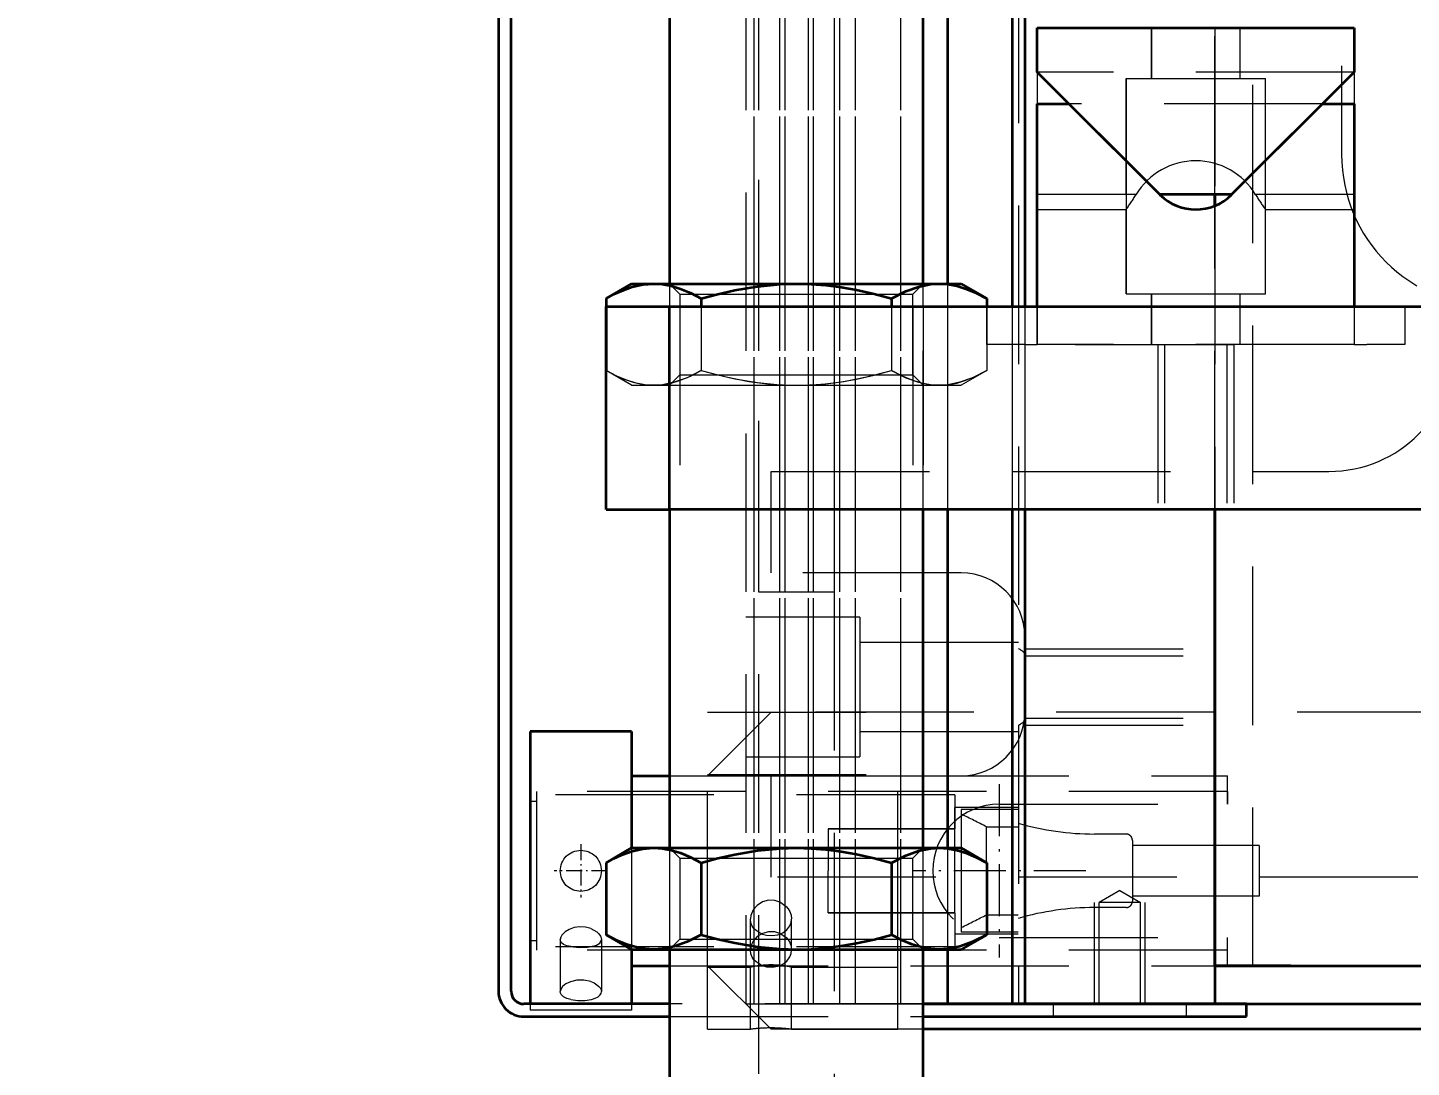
# Model space of a CAD drawing. Header units: millimetres. Extents: x -10155 to 20189, y -25550 to -22580.
# Drawn here: x -8042.1 to -7932.9, y -23855 to -23773 of the extents above; entities that cross this region are included whole.
import ezdxf

# ---------------------------------------------------------------- set-up
doc = ezdxf.new("R2010")
doc.units = ezdxf.units.MM
for name, pattern in [('CENTER-HOKUTO', [23, 20, -1, 1, -1]), ('DASHDOT', [18.5, 12, -3, 0.5, -3]), ('HIDDEN-HOKUTO', [3.8, 2.5, -1.3])]:
    doc.linetypes.add(name, pattern=pattern)
doc.layers.add('AM_7', color=2, linetype='CENTER-HOKUTO', lineweight=30)
doc.layers.add('AM_HID', color=1, linetype='HIDDEN-HOKUTO', lineweight=25)
doc.layers.add('word_dim', color=253, linetype='Continuous')
doc.styles.get("Standard").update_dxf_attribs({"font": 'romans.shx', "bigfont": 'bigfont.shx'})
doc.dimstyles.new('RS-1-5', dxfattribs={"dimscale": 5, "dimtxt": 3.5, "dimasz": 3, "dimexe": 1, "dimexo": 0, "dimgap": 1, "dimtad": 3, "dimdsep": 46, "dimtxsty": 'Standard', "dimblk1": 'OPEN', "dimblk2": 'OPEN', "dimsah": 1, "dimcen": 0, "dimclrd": 256, "dimclre": 256, "dimclrt": 3, "dimadec": 0, "dimazin": 0, "dimtfac": 1, "dimtmove": 0, "dimatfit": 3, "dimldrblk": 'OPEN', "dimfxl": 0, "dimtolj": 1, "dimtzin": 0, "dimarcsym": 0})

# ---------------------------------------------------------------- blocks, each defined once
blk = doc.blocks.new('_Open')
at = {"color": 0, "lineweight": -2}
for p, q in [((-1, 0.1667), (0, 0)), ((-1, -0.1667), (0, 0)), ((0, 0), (-1, 0))]:
    blk.add_line(p, q, dxfattribs=at)
blk = doc.blocks.new('*D756')
at = {"layer": 'DEFPOINTS', "color": 0, "ltscale": 2}
for p in [(-8113.45, -22930), (-8466.55, -23986), (-7767.44, -23986)]:
    blk.add_point(p, dxfattribs=at)
at = {"layer": 'word_dim', "lineweight": -2, "ltscale": 2}
for p, q in [((-8113.45, -22930), (-8471.55, -22930)), ((-8466.55, -22945), (-8466.55, -23971)), ((-7767.44, -23986), (-8471.55, -23986))]:
    blk.add_line(p, q, dxfattribs=at)
at = {"layer": 'word_dim', "lineweight": -2, "ltscale": 2, "xscale": 15, "yscale": 15, "zscale": 15}
for p, rotation in [((-8466.55, -22930), 90), ((-8466.55, -23986), 270)]:
    blk.add_blockref('_Open', p, dxfattribs=dict(at, rotation=rotation))
at = {"layer": 'word_dim', "color": 3, "ltscale": 2, "insert": (-8480.3, -23458), "char_height": 17.5, "attachment_point": 5, "rotation": 90}
blk.add_mtext('\\A1;1056', dxfattribs=at)

msp = doc.modelspace()

# ---------------------------------------------------------------- linework, layer by layer
at = {"color": 7, "lineweight": 35}
for p, q in [((-8004.944, -23355.504), (-8004.944, -23849.004)), ((-8003.944, -23849.004), (-8003.944, -23355.504)), ((-7969.538, -23752.929), (-7969.538, -23793.204)), ((-7964.438, -23753.004), (-7964.438, -23795.004)), ((-7963.438, -23753.004), (-7963.438, -23795.004)), ((-7991.444, -23767.804), (-7991.444, -23793.204)), ((-7971.444, -23793.204), (-7971.444, -23767.804)), ((-7962.444, -23773.004), (-7937.444, -23773.004)), ((-7991.444, -23795.004), (-7915.444, -23795.004)), ((-7991.444, -23811.004), (-7991.444, -23837.704)), ((-7929.444, -23811.004), (-7991.444, -23811.004)), ((-7971.444, -23837.704), (-7971.444, -23811.004)), ((-7969.538, -23811.004), (-7969.538, -23837.704)), ((-7964.438, -23811.004), (-7964.438, -23850.004)), ((-7963.438, -23811.004), (-7963.438, -23850.004)), ((-7948.438, -23847.004), (-7948.438, -23811.004)), ((-7948.438, -23811.004), (-7948.438, -23850.004)), ((-7991.444, -23845.704), (-7991.444, -23867.204)), ((-7971.444, -23867.204), (-7971.444, -23845.704)), ((-7942.438, -23847.004), (-7904.438, -23847.004)), ((-7942.438, -23847.004), (-7904.438, -23847.004)), ((-7945.944, -23850.004), (-7971.444, -23850.004)), ((-7942.438, -23850.004), (-7904.438, -23850.004)), ((-7971.444, -23851.004), (-7945.944, -23851.004)), ((-7910.444, -23852.004), (-7971.444, -23852.004))]:
    msp.add_line(p, q, dxfattribs=at)
at = {"color": 7, "lineweight": 35, "ltscale": 0.0875}
for p, q in [((-7962.444, -23776.504), (-7962.444, -23773.004)), ((-7937.444, -23773.004), (-7937.444, -23776.504))]:
    msp.add_line(p, q, dxfattribs=at)
at = {"color": 7, "lineweight": 35, "ltscale": 0.341943}
for p, q in [((-7952.772, -23786.175), (-7962.444, -23776.504)), ((-7937.444, -23776.504), (-7947.115, -23786.175))]:
    msp.add_line(p, q, dxfattribs=at)
at = {"color": 7, "lineweight": 35, "ltscale": 0.0625}
for p, q in [((-7962.444, -23779.004), (-7959.944, -23779.004)), ((-7939.944, -23779.004), (-7937.444, -23779.004))]:
    msp.add_line(p, q, dxfattribs=at)
at = {"color": 7, "lineweight": 35, "ltscale": 0.400001}
for p, q in [((-7962.444, -23795.004), (-7962.444, -23779.004)), ((-7937.444, -23779.004), (-7937.444, -23795.004))]:
    msp.add_line(p, q, dxfattribs=at)
at = {"color": 7, "lineweight": 35, "ltscale": 0.253555}
for p, q in [((-7959.944, -23779.004), (-7952.772, -23786.175)), ((-7947.115, -23786.175), (-7939.944, -23779.004))]:
    msp.add_line(p, q, dxfattribs=at)
at = {"color": 7, "lineweight": 35, "ltscale": 0.141418}
msp.add_line((-7947.115, -23786.175), (-7952.772, -23786.175), dxfattribs=at)
at = {"color": 7, "lineweight": 35, "ltscale": 0.021931}
for p, q in [((-7948.438, -23787.053), (-7948.438, -23786.175)), ((-7948.438, -23786.175), (-7948.438, -23787.053))]:
    msp.add_line(p, q, dxfattribs=at)
at = {"color": 7, "lineweight": 35, "ltscale": 0.058053}
for p, q in [((-7996.455, -23794.365), (-7994.444, -23793.204)), ((-7996.455, -23838.865), (-7994.444, -23837.704)), ((-7994.444, -23845.704), (-7996.455, -23844.543))]:
    msp.add_line(p, q, dxfattribs=at)
at = {"color": 7, "lineweight": 35, "ltscale": 0.043536}
for p, q in [((-7994.444, -23793.204), (-7992.702, -23793.204)), ((-7994.444, -23837.704), (-7992.702, -23837.704)), ((-7994.444, -23845.704), (-7992.702, -23845.704))]:
    msp.add_line(p, q, dxfattribs=at)
at = {"color": 7, "lineweight": 35, "ltscale": 0.281451}
for p, q in [((-7992.702, -23793.204), (-7981.444, -23793.204)), ((-7992.702, -23837.704), (-7981.444, -23837.704)), ((-7992.702, -23845.704), (-7981.444, -23845.704))]:
    msp.add_line(p, q, dxfattribs=at)
at = {"color": 7, "lineweight": 35, "ltscale": 0.281464}
for p, q in [((-7981.444, -23793.204), (-7970.186, -23793.204)), ((-7981.444, -23837.704), (-7970.186, -23837.704)), ((-7981.444, -23845.704), (-7970.186, -23845.704))]:
    msp.add_line(p, q, dxfattribs=at)
at = {"color": 7, "lineweight": 35, "ltscale": 0.043549}
for p, q in [((-7970.186, -23793.204), (-7968.444, -23793.204)), ((-7970.186, -23837.704), (-7968.444, -23837.704)), ((-7970.186, -23845.704), (-7968.444, -23845.704))]:
    msp.add_line(p, q, dxfattribs=at)
at = {"color": 7, "lineweight": 35, "ltscale": 0.058058}
for p, q in [((-7968.444, -23793.204), (-7966.432, -23794.365)), ((-7966.432, -23844.543), (-7968.444, -23845.704))]:
    msp.add_line(p, q, dxfattribs=at)
at = {"color": 7, "lineweight": 35, "ltscale": 0.141944}
for p, q in [((-7996.455, -23794.365), (-7996.455, -23800.043)), ((-7996.455, -23838.865), (-7996.455, -23844.543)), ((-7988.95, -23838.865), (-7988.95, -23844.543)), ((-7973.938, -23838.865), (-7973.938, -23844.543)), ((-7966.432, -23838.865), (-7966.432, -23844.543))]:
    msp.add_line(p, q, dxfattribs=at)
at = {"color": 7, "lineweight": 35, "ltscale": 0.015973}
for p, q in [((-7988.95, -23794.365), (-7988.95, -23795.004)), ((-7973.938, -23794.365), (-7973.938, -23795.004)), ((-7966.432, -23794.365), (-7966.432, -23795.004))]:
    msp.add_line(p, q, dxfattribs=at)
at = {"color": 7, "lineweight": 35, "ltscale": 0.125}
for p, q in [((-7996.444, -23795.004), (-7991.444, -23795.004)), ((-7996.444, -23811.004), (-7991.444, -23811.004))]:
    msp.add_line(p, q, dxfattribs=at)
at = {"color": 7, "lineweight": 35, "ltscale": 0.4}
for p, q in [((-7996.444, -23811.004), (-7996.444, -23795.004)), ((-7991.444, -23811.004), (-7991.444, -23795.004))]:
    msp.add_line(p, q, dxfattribs=at)
at = {"color": 7, "lineweight": 35, "ltscale": 0.000323828}
msp.add_line((-7996.443, -23800.049), (-7996.455, -23800.043), dxfattribs=at)
at = {"color": 7, "lineweight": 35, "ltscale": 0.000317973}
msp.add_line((-7996.444, -23800.049), (-7996.455, -23800.043), dxfattribs=at)
at = {"color": 7, "lineweight": 35, "ltscale": 0.000324975}
msp.add_line((-7996.443, -23800.049), (-7996.455, -23800.043), dxfattribs=at)
at = {"color": 7, "lineweight": 35, "ltscale": 0.000303969}
msp.add_line((-7996.444, -23800.049), (-7996.455, -23800.043), dxfattribs=at)
at = {"color": 7, "lineweight": 35, "ltscale": 0.275}
msp.add_line((-8002.444, -23828.504), (-8002.444, -23839.504), dxfattribs=at)
at = {"color": 7, "lineweight": 35, "ltscale": 0.2}
msp.add_line((-7994.444, -23828.504), (-8002.444, -23828.504), dxfattribs=at)
at = {"color": 7, "lineweight": 35, "ltscale": 0.230006}
msp.add_line((-7994.444, -23828.504), (-7994.444, -23837.704), dxfattribs=at)
at = {"color": 7, "lineweight": 35, "ltscale": 0.075}
for p, q in [((-7994.444, -23832.004), (-7991.444, -23832.004)), ((-7994.444, -23847.004), (-7991.444, -23847.004)), ((-7948.438, -23847.004), (-7948.438, -23850.004))]:
    msp.add_line(p, q, dxfattribs=at)
at = {"color": 7, "lineweight": 35, "ltscale": 0.058059}
msp.add_line((-7968.444, -23837.704), (-7966.432, -23838.865), dxfattribs=at)
at = {"color": 7, "lineweight": 35, "ltscale": 0.262508}
msp.add_line((-8002.444, -23839.504), (-8002.444, -23850.004), dxfattribs=at)
at = {"color": 7, "lineweight": 35, "ltscale": 0.107501}
msp.add_line((-7994.444, -23845.704), (-7994.444, -23850.004), dxfattribs=at)
at = {"color": 7, "lineweight": 35, "ltscale": 0.107502}
msp.add_line((-7969.538, -23845.704), (-7969.538, -23850.004), dxfattribs=at)
at = {"color": 7, "lineweight": 35, "ltscale": 0.15}
for p, q in [((-7942.438, -23847.004), (-7948.438, -23847.004)), ((-7948.438, -23847.004), (-7942.438, -23847.004)), ((-7948.438, -23850.004), (-7942.438, -23850.004))]:
    msp.add_line(p, q, dxfattribs=at)
at = {"color": 7, "lineweight": 35, "ltscale": 0.2875}
for p, q in [((-7991.444, -23850.004), (-8002.944, -23850.004)), ((-8002.944, -23851.004), (-7991.444, -23851.004))]:
    msp.add_line(p, q, dxfattribs=at)
at = {"color": 7, "lineweight": 35, "ltscale": 0.047644}
msp.add_line((-7971.444, -23850.004), (-7969.538, -23850.004), dxfattribs=at)
at = {"color": 7, "lineweight": 35, "ltscale": 0.127502}
msp.add_line((-7969.538, -23850.004), (-7964.438, -23850.004), dxfattribs=at)
at = {"color": 7, "lineweight": 35, "ltscale": 0.025}
for p, q in [((-7964.438, -23850.004), (-7963.438, -23850.004)), ((-7945.944, -23851.004), (-7945.944, -23850.004))]:
    msp.add_line(p, q, dxfattribs=at)
at = {"color": 7, "lineweight": 35, "ltscale": 0.375}
msp.add_line((-7963.438, -23850.004), (-7948.438, -23850.004), dxfattribs=at)
at = {"color": 7, "lineweight": 35, "ltscale": 0.380016}
msp.add_line((-7971.444, -23867.204), (-7971.444, -23852.003), dxfattribs=at)
at = {"color": 7, "lineweight": 35}
for points in [[(-7996.455, -23794.365), (-7995.839, -23794.032), (-7995.22, -23793.747), (-7994.39, -23793.453), (-7993.55, -23793.268), (-7992.702, -23793.204)], [(-7992.702, -23793.204), (-7992.016, -23793.246), (-7991.316, -23793.373), (-7990.584, -23793.592), (-7989.803, -23793.917), (-7988.95, -23794.365)], [(-7988.95, -23794.365), (-7987.635, -23794.012), (-7986.306, -23793.712), (-7984.515, -23793.411), (-7982.711, -23793.24), (-7981.444, -23793.204)], [(-7981.444, -23793.204), (-7980.28, -23793.234), (-7979.117, -23793.323), (-7977.904, -23793.477), (-7976.703, -23793.687), (-7975.313, -23793.997), (-7973.938, -23794.365)], [(-7973.938, -23794.365), (-7972.818, -23793.796), (-7971.812, -23793.435), (-7970.871, -23793.246), (-7970.186, -23793.204)], [(-7970.186, -23793.204), (-7969.499, -23793.246), (-7968.799, -23793.373), (-7968.067, -23793.592), (-7967.286, -23793.917), (-7966.432, -23794.365)], [(-7996.455, -23838.865), (-7995.839, -23838.532), (-7995.22, -23838.247), (-7994.39, -23837.953), (-7993.55, -23837.768), (-7992.702, -23837.704)], [(-7992.702, -23837.704), (-7992.016, -23837.746), (-7991.316, -23837.873), (-7990.584, -23838.092), (-7989.803, -23838.417), (-7988.95, -23838.865)], [(-7988.95, -23838.865), (-7987.635, -23838.512), (-7986.306, -23838.212), (-7984.515, -23837.911), (-7982.711, -23837.74), (-7981.444, -23837.704)], [(-7981.444, -23837.704), (-7980.28, -23837.734), (-7979.117, -23837.823), (-7977.904, -23837.977), (-7976.703, -23838.187), (-7975.313, -23838.497), (-7973.938, -23838.865)], [(-7973.938, -23838.865), (-7972.818, -23838.296), (-7971.812, -23837.935), (-7970.871, -23837.746), (-7970.186, -23837.704)], [(-7970.186, -23837.704), (-7969.499, -23837.746), (-7968.799, -23837.873), (-7968.067, -23838.092), (-7967.286, -23838.417), (-7966.432, -23838.865)], [(-7992.702, -23845.704), (-7993.388, -23845.662), (-7994.088, -23845.535), (-7994.82, -23845.315), (-7995.602, -23844.991), (-7996.455, -23844.543)], [(-7988.95, -23844.543), (-7990.07, -23845.112), (-7991.076, -23845.472), (-7992.017, -23845.662), (-7992.702, -23845.704)], [(-7988.95, -23844.543), (-7987.635, -23844.896), (-7986.306, -23845.196), (-7984.515, -23845.497), (-7982.711, -23845.668), (-7981.444, -23845.704)], [(-7981.444, -23845.704), (-7980.28, -23845.674), (-7979.117, -23845.585), (-7977.904, -23845.43), (-7976.703, -23845.22), (-7975.313, -23844.911), (-7973.938, -23844.543)], [(-7970.186, -23845.704), (-7970.871, -23845.662), (-7971.572, -23845.535), (-7972.304, -23845.315), (-7973.085, -23844.991), (-7973.938, -23844.543)], [(-7966.432, -23844.543), (-7967.553, -23845.112), (-7968.559, -23845.472), (-7969.5, -23845.662), (-7970.186, -23845.704)]]:
    msp.add_lwpolyline(points, dxfattribs=at)
for centre, radius, start, end in [((-7949.944, -23783.347), 4, 225, 315), ((-8002.944, -23849.004), 2, 179.99999, 270), ((-8002.944, -23849.004), 1, 180.00001, 270)]:
    msp.add_arc(centre, radius, start, end, dxfattribs=at)
at = {"layer": 'AM_7', "color": 2, "linetype": 'DASHDOT', "lineweight": 13, "ltscale": 0.34125}
msp.add_line((-7965.444, -23832.679), (-7965.444, -23846.329), dxfattribs=at)
at = {"layer": 'AM_7', "color": 2, "linetype": 'DASHDOT', "lineweight": 13, "ltscale": 0.105365}
for p, q in [((-7998.444, -23837.396), (-7998.444, -23841.611)), ((-7996.336, -23839.504), (-8000.551, -23839.504))]:
    msp.add_line(p, q, dxfattribs=at)
at = {"layer": 'AM_7', "color": 2, "linetype": 'DASHDOT', "lineweight": 13, "ltscale": 0.341248}
msp.add_line((-7958.619, -23839.504), (-7972.269, -23839.504), dxfattribs=at)
at = {"layer": 'AM_HID', "color": 1, "lineweight": 13, "ltscale": 5}
for p, q in [((-7984.812, -23020.004), (-7984.812, -23850.004)), ((-7984.812, -23020.004), (-7984.812, -23850.004)), ((-7984.812, -23020.004), (-7984.812, -23850.004)), ((-7982.769, -23020.004), (-7982.769, -23850.004)), ((-7982.769, -23020.004), (-7982.769, -23850.004)), ((-7982.769, -23020.004), (-7982.769, -23850.004)), ((-7982.348, -23020.004), (-7982.348, -23850.004)), ((-7982.348, -23020.004), (-7982.348, -23850.004)), ((-7982.348, -23020.004), (-7982.348, -23850.004)), ((-7980.517, -23020.004), (-7980.517, -23850.004)), ((-7980.517, -23020.004), (-7980.517, -23850.004)), ((-7980.517, -23020.004), (-7980.517, -23850.004)), ((-7980.109, -23020.004), (-7980.109, -23850.004)), ((-7980.109, -23020.004), (-7980.109, -23850.004)), ((-7980.109, -23020.004), (-7980.109, -23850.004)), ((-7978.051, -23020.004), (-7978.051, -23850.004)), ((-7978.051, -23020.004), (-7978.051, -23850.004)), ((-7978.051, -23020.004), (-7978.051, -23850.004)), ((-7976.817, -23020.004), (-7976.817, -23850.004)), ((-7976.817, -23020.004), (-7976.817, -23850.004)), ((-7976.817, -23020.004), (-7976.817, -23850.004)), ((-7973.238, -23020.004), (-7973.238, -23850.004)), ((-7973.238, -23020.004), (-7973.238, -23850.004)), ((-7973.238, -23020.004), (-7973.238, -23850.004)), ((-7969.538, -23020.004), (-7969.538, -23850.004)), ((-7969.538, -23020.004), (-7969.538, -23850.004)), ((-7969.538, -23020.004), (-7969.538, -23850.004)), ((-7964.438, -23020.004), (-7964.438, -23850.004)), ((-7964.438, -23020.004), (-7964.438, -23850.004)), ((-7964.438, -23020.004), (-7964.438, -23850.004)), ((-7945.438, -23847.004), (-7945.438, -23023.004)), ((-7938.444, -23092.004), (-7938.444, -23783.004)), ((-7963.438, -23331.499), (-7963.438, -23850.004)), ((-7982.769, -23729.004), (-7982.769, -23850.004)), ((-7982.348, -23729.004), (-7982.348, -23850.004)), ((-7980.517, -23729.004), (-7980.517, -23850.004)), ((-7980.109, -23729.004), (-7980.109, -23850.004)), ((-7984.444, -23747.004), (-7984.444, -23817.504)), ((-7978.444, -23817.504), (-7978.444, -23747.004)), ((-7985.438, -23767.004), (-7985.438, -23850.004)), ((-7984.812, -23767.004), (-7984.812, -23850.004)), ((-7984.444, -23767.004), (-7984.444, -23868.004)), ((-7984.444, -23767.004), (-7984.444, -23817.504)), ((-7984.444, -23767.004), (-7984.444, -23868.004)), ((-7978.444, -23868.004), (-7978.444, -23767.004)), ((-7978.444, -23817.504), (-7978.444, -23767.004)), ((-7978.444, -23868.004), (-7978.444, -23767.004)), ((-7978.051, -23767.004), (-7978.051, -23850.004)), ((-7976.817, -23767.004), (-7976.817, -23850.004)), ((-7973.238, -23767.004), (-7973.238, -23850.004)), ((-7991.444, -23767.804), (-7991.444, -23867.204)), ((-7971.444, -23852.003), (-7971.444, -23767.804)), ((-7963.938, -23768.035), (-7963.938, -23821.973)), ((-7953.444, -23777.004), (-7953.444, -23773.004)), ((-7953.444, -23773.004), (-7953.444, -23777.004)), ((-7948.438, -23786.175), (-7948.438, -23773.004)), ((-7948.438, -23773.004), (-7948.438, -23786.175)), ((-7946.444, -23777.004), (-7946.444, -23773.004)), ((-7946.444, -23777.004), (-7946.444, -23773.004)), ((-7937.444, -23776.504), (-7962.444, -23776.504)), ((-7962.444, -23776.504), (-7962.444, -23779.003)), ((-7937.444, -23776.504), (-7962.444, -23776.504)), ((-7955.444, -23786.175), (-7955.444, -23777.004)), ((-7955.444, -23777.004), (-7955.444, -23783.504)), ((-7955.444, -23777.004), (-7944.444, -23777.004)), ((-7944.444, -23786.175), (-7944.444, -23777.004)), ((-7944.444, -23783.504), (-7944.444, -23777.004)), ((-7937.444, -23776.504), (-7937.444, -23779.003)), ((-7939.945, -23779.004), (-7959.944, -23779.004)), ((-7955.444, -23783.504), (-7955.444, -23794.004)), ((-7944.444, -23794.004), (-7944.444, -23783.504)), ((-7954.661, -23786.175), (-7962.444, -23786.175)), ((-7937.444, -23786.175), (-7945.227, -23786.175)), ((-7962.444, -23787.347), (-7955.444, -23787.347)), ((-7955.444, -23794.004), (-7955.444, -23787.347)), ((-7948.438, -23811.004), (-7948.438, -23787.053)), ((-7948.438, -23787.053), (-7948.438, -23811.004)), ((-7944.444, -23794.004), (-7944.444, -23787.347)), ((-7944.444, -23787.347), (-7937.444, -23787.347)), ((-7996.455, -23794.365), (-7994.444, -23793.204)), ((-7991.444, -23793.204), (-7991.444, -23811.004)), ((-7990.632, -23794.016), (-7991.444, -23793.204)), ((-7990.632, -23794.016), (-7991.444, -23793.204)), ((-7971.444, -23793.204), (-7972.256, -23794.016)), ((-7971.444, -23793.204), (-7972.256, -23794.016)), ((-7971.444, -23811.004), (-7971.444, -23793.204)), ((-7969.538, -23793.204), (-7969.538, -23811.004)), ((-7968.444, -23793.204), (-7966.433, -23794.365)), ((-7996.455, -23794.365), (-7996.455, -23800.043)), ((-7990.632, -23794.016), (-7981.443, -23794.016)), ((-7990.632, -23794.016), (-7990.632, -23800.392)), ((-7990.632, -23794.016), (-7981.444, -23794.016)), ((-7990.632, -23794.016), (-7981.443, -23794.016)), ((-7990.632, -23794.016), (-7990.632, -23800.392)), ((-7990.632, -23794.016), (-7981.444, -23794.016)), ((-7988.95, -23794.365), (-7988.95, -23800.043)), ((-7988.949, -23794.365), (-7988.949, -23800.043)), ((-7988.948, -23794.365), (-7988.948, -23800.043)), ((-7981.444, -23794.016), (-7972.256, -23794.016)), ((-7981.444, -23794.016), (-7972.256, -23794.016)), ((-7981.443, -23794.016), (-7972.256, -23794.016)), ((-7981.443, -23794.016), (-7972.256, -23794.016)), ((-7973.938, -23794.365), (-7973.938, -23800.043)), ((-7973.937, -23794.365), (-7973.937, -23800.043)), ((-7973.937, -23794.365), (-7973.937, -23800.043)), ((-7972.256, -23800.392), (-7972.256, -23794.016)), ((-7972.256, -23800.392), (-7972.256, -23794.016)), ((-7966.433, -23794.365), (-7966.433, -23800.043)), ((-7955.444, -23794.004), (-7944.444, -23794.004)), ((-7953.444, -23798.004), (-7953.444, -23794.004)), ((-7953.444, -23794.004), (-7953.444, -23798.004)), ((-7946.444, -23798.004), (-7946.444, -23794.004)), ((-7946.444, -23798.004), (-7946.444, -23794.004)), ((-7991.444, -23811.004), (-7991.444, -23795.004)), ((-7991.444, -23811.004), (-7991.444, -23795.004)), ((-7991.444, -23795.004), (-7991.444, -23811.004)), ((-7991.444, -23811.004), (-7991.444, -23795.004)), ((-7991.444, -23795.004), (-7991.444, -23811.004)), ((-7990.632, -23795.004), (-7990.632, -23811.004)), ((-7990.632, -23795.004), (-7990.632, -23811.004)), ((-7988.95, -23795.004), (-7988.95, -23800.043)), ((-7973.938, -23795.004), (-7973.938, -23800.043)), ((-7972.256, -23795.004), (-7972.256, -23811.004)), ((-7972.256, -23795.004), (-7972.256, -23811.004)), ((-7971.444, -23795.004), (-7971.444, -23811.004)), ((-7971.444, -23795.004), (-7971.444, -23811.004)), ((-7966.444, -23795.004), (-7966.444, -23798.004)), ((-7966.432, -23795.004), (-7966.432, -23800.043)), ((-7964.438, -23795.004), (-7964.438, -23811.004)), ((-7963.438, -23795.004), (-7963.438, -23811.004)), ((-7962.444, -23798.004), (-7962.444, -23795.004)), ((-7962.444, -23795.004), (-7962.444, -23798.004)), ((-7937.444, -23795.004), (-7937.444, -23798.004)), ((-7937.444, -23795.004), (-7937.444, -23798.004)), ((-7933.444, -23795.004), (-7933.444, -23798.004)), ((-7963.444, -23798.004), (-7966.444, -23798.004)), ((-7963.444, -23798.004), (-7962.444, -23798.004)), ((-7937.444, -23798.004), (-7962.444, -23798.004)), ((-7959.444, -23798.004), (-7962.444, -23798.004)), ((-7959.444, -23798.004), (-7940.444, -23798.004)), ((-7952.944, -23798.004), (-7952.944, -23811.004)), ((-7952.944, -23798.004), (-7952.944, -23811.004)), ((-7952.402, -23798.004), (-7952.402, -23811.004)), ((-7952.402, -23798.004), (-7952.402, -23811.004)), ((-7947.485, -23798.004), (-7947.485, -23811.004)), ((-7947.485, -23798.004), (-7947.485, -23811.004)), ((-7946.944, -23798.004), (-7946.944, -23811.004)), ((-7946.944, -23798.004), (-7946.944, -23811.004)), ((-7937.444, -23798.004), (-7940.444, -23798.004)), ((-7937.444, -23798.004), (-7936.444, -23798.004)), ((-7933.444, -23798.004), (-7936.444, -23798.004)), ((-7994.444, -23801.204), (-7996.444, -23800.049)), ((-7994.444, -23801.204), (-7996.444, -23800.049)), ((-7966.432, -23800.043), (-7968.444, -23801.204)), ((-7966.433, -23800.043), (-7968.444, -23801.204)), ((-7991.444, -23801.204), (-7990.632, -23800.392)), ((-7991.444, -23801.204), (-7990.632, -23800.392)), ((-7990.632, -23800.392), (-7981.443, -23800.392)), ((-7990.632, -23800.392), (-7981.444, -23800.392)), ((-7990.632, -23800.392), (-7981.443, -23800.392)), ((-7990.632, -23800.392), (-7981.444, -23800.392)), ((-7981.444, -23800.392), (-7972.256, -23800.392)), ((-7981.444, -23800.392), (-7972.256, -23800.392)), ((-7981.443, -23800.392), (-7972.256, -23800.392)), ((-7981.443, -23800.392), (-7972.256, -23800.392)), ((-7972.256, -23800.392), (-7971.444, -23801.204)), ((-7972.256, -23800.392), (-7971.444, -23801.204)), ((-7994.444, -23801.204), (-7992.702, -23801.204)), ((-7992.702, -23801.204), (-7981.444, -23801.204)), ((-7981.444, -23801.204), (-7970.186, -23801.204)), ((-7970.186, -23801.204), (-7968.444, -23801.204)), ((-7983.438, -23816.004), (-7983.438, -23808.004)), ((-7983.438, -23808.004), (-7939.438, -23808.004)), ((-7968.438, -23816.004), (-7983.438, -23816.004)), ((-7984.444, -23817.504), (-7981.444, -23817.504)), ((-7981.444, -23817.504), (-7978.444, -23817.504)), ((-7976.438, -23819.504), (-7985.438, -23819.504)), ((-7976.438, -23819.504), (-7985.438, -23819.504)), ((-7976.438, -23819.504), (-7976.438, -23830.504)), ((-7963.938, -23821.504), (-7976.438, -23821.504)), ((-7963.938, -23821.504), (-7976.438, -23821.504)), ((-7963.438, -23822.004), (-7948.438, -23822.004)), ((-7963.438, -23822.004), (-7948.438, -23822.004)), ((-7963.438, -23822.004), (-7948.438, -23822.004)), ((-7963.438, -23822.004), (-7948.438, -23822.004)), ((-7963.438, -23822.545), (-7948.438, -23822.545)), ((-7963.438, -23822.545), (-7948.438, -23822.545)), ((-7988.444, -23845.754), (-7988.444, -23827.004)), ((-7988.444, -23827.004), (-7973.444, -23827.004)), ((-7983.444, -23827.004), (-7988.444, -23832.004)), ((-7910.444, -23827.004), (-7983.444, -23827.004)), ((-7973.444, -23845.754), (-7973.444, -23827.004)), ((-7963.938, -23828.035), (-7963.938, -23850.004)), ((-7963.438, -23827.462), (-7948.438, -23827.462)), ((-7963.438, -23827.462), (-7948.438, -23827.462)), ((-7963.438, -23828.004), (-7948.438, -23828.004)), ((-7963.438, -23828.004), (-7948.438, -23828.004)), ((-7963.438, -23828.004), (-7948.438, -23828.004)), ((-7963.438, -23828.004), (-7948.438, -23828.004)), ((-7976.438, -23828.504), (-7963.938, -23828.504)), ((-7976.438, -23828.504), (-7963.938, -23828.504)), ((-7985.438, -23830.504), (-7976.438, -23830.504)), ((-7985.438, -23830.504), (-7976.438, -23830.504)), ((-7991.444, -23832.004), (-7947.444, -23832.004)), ((-7988.444, -23831.904), (-7973.444, -23831.904)), ((-7983.438, -23840.004), (-7983.438, -23832.004)), ((-7983.438, -23832.004), (-7968.438, -23832.004)), ((-7947.444, -23834.254), (-7947.444, -23832.004)), ((-8001.944, -23833.254), (-8001.944, -23839.504)), ((-7947.444, -23833.254), (-8001.944, -23833.254)), ((-8001.944, -23833.504), (-8001.944, -23839.504)), ((-7968.944, -23833.504), (-8001.944, -23833.504)), ((-7968.944, -23833.504), (-7968.944, -23836.187)), ((-7947.444, -23833.254), (-7947.444, -23834.254)), ((-8002.444, -23834.004), (-8001.944, -23834.004)), ((-7968.944, -23836.186), (-7968.944, -23834.504)), ((-7963.944, -23834.504), (-7968.944, -23834.504)), ((-7963.944, -23834.665), (-7968.444, -23834.665)), ((-7968.444, -23834.665), (-7968.444, -23835.036)), ((-7965.444, -23834.254), (-7947.444, -23834.254)), ((-7968.444, -23835.036), (-7968.444, -23839.504)), ((-7966.444, -23836.038), (-7963.944, -23836.038)), ((-7966.444, -23839.504), (-7966.444, -23836.038)), ((-7978.944, -23836.187), (-7968.944, -23836.187)), ((-7978.944, -23836.187), (-7978.944, -23839.504)), ((-7968.944, -23836.187), (-7978.944, -23836.187)), ((-7968.944, -23839.504), (-7968.944, -23836.187)), ((-7955.444, -23836.604), (-7957.944, -23836.604)), ((-7954.944, -23837.104), (-7954.944, -23839.504)), ((-7996.455, -23838.865), (-7994.444, -23837.704)), ((-7994.444, -23837.704), (-7994.444, -23839.504)), ((-7991.444, -23837.704), (-7991.444, -23845.704)), ((-7990.632, -23838.516), (-7991.444, -23837.704)), ((-7990.632, -23838.516), (-7991.444, -23837.704)), ((-7971.444, -23837.704), (-7972.256, -23838.516)), ((-7971.444, -23837.704), (-7972.256, -23838.516)), ((-7971.444, -23845.704), (-7971.444, -23837.704)), ((-7969.538, -23837.704), (-7969.538, -23845.704)), ((-7968.444, -23837.704), (-7966.433, -23838.865)), ((-7944.944, -23837.504), (-7954.944, -23837.504)), ((-7944.944, -23837.504), (-7944.944, -23839.504)), ((-7996.455, -23838.865), (-7996.455, -23844.543)), ((-7990.632, -23838.516), (-7981.443, -23838.516)), ((-7990.632, -23838.516), (-7990.632, -23844.892)), ((-7990.632, -23838.516), (-7981.444, -23838.516)), ((-7990.632, -23838.516), (-7981.443, -23838.516)), ((-7990.632, -23838.516), (-7990.632, -23844.892)), ((-7990.632, -23838.516), (-7981.444, -23838.516)), ((-7988.95, -23838.865), (-7988.95, -23844.543)), ((-7988.949, -23838.865), (-7988.949, -23844.543)), ((-7988.948, -23838.865), (-7988.948, -23844.543)), ((-7981.444, -23838.516), (-7972.256, -23838.516)), ((-7981.444, -23838.516), (-7972.256, -23838.516)), ((-7981.443, -23838.516), (-7972.256, -23838.516)), ((-7981.443, -23838.516), (-7972.256, -23838.516)), ((-7973.938, -23838.865), (-7973.938, -23844.543)), ((-7973.937, -23838.865), (-7973.937, -23844.543)), ((-7973.937, -23838.865), (-7973.937, -23844.543)), ((-7972.256, -23844.892), (-7972.256, -23838.516)), ((-7972.256, -23844.892), (-7972.256, -23838.516)), ((-7966.433, -23838.865), (-7966.433, -23844.543)), ((-8001.944, -23839.504), (-8001.944, -23845.754)), ((-8001.944, -23839.504), (-8001.944, -23845.504)), ((-7994.444, -23839.504), (-7994.444, -23845.704)), ((-7913.438, -23840.004), (-7983.438, -23840.004)), ((-7978.944, -23842.82), (-7978.944, -23839.504)), ((-7968.944, -23842.82), (-7968.944, -23839.504)), ((-7968.444, -23839.504), (-7968.444, -23843.971)), ((-7966.444, -23842.969), (-7966.444, -23839.504)), ((-7954.944, -23839.504), (-7954.944, -23841.904)), ((-7944.944, -23839.504), (-7944.944, -23841.504)), ((-7955.938, -23841.068), (-7957.559, -23842.004)), ((-7955.938, -23841.068), (-7957.559, -23842.004)), ((-7955.938, -23841.068), (-7957.559, -23842.004)), ((-7955.938, -23841.068), (-7957.559, -23842.004)), ((-7955.938, -23841.068), (-7954.317, -23842.004)), ((-7955.938, -23841.068), (-7954.317, -23842.004)), ((-7955.938, -23841.068), (-7954.317, -23842.004)), ((-7955.938, -23841.068), (-7954.317, -23842.004)), ((-7944.944, -23841.504), (-7954.944, -23841.504)), ((-7955.444, -23842.404), (-7957.944, -23842.404)), ((-7957.938, -23850.004), (-7957.938, -23842.004)), ((-7957.938, -23850.004), (-7957.938, -23842.004)), ((-7957.938, -23850.004), (-7957.938, -23842.004)), ((-7957.938, -23850.004), (-7957.938, -23842.004)), ((-7954.515, -23842.004), (-7957.559, -23842.004)), ((-7954.515, -23842.004), (-7957.559, -23842.004)), ((-7957.559, -23850.004), (-7957.559, -23842.004)), ((-7957.559, -23850.004), (-7957.559, -23842.004)), ((-7954.515, -23842.004), (-7957.559, -23842.004)), ((-7954.515, -23842.004), (-7957.559, -23842.004)), ((-7957.559, -23850.004), (-7957.559, -23842.004)), ((-7957.559, -23850.004), (-7957.559, -23842.004)), ((-7954.317, -23842.004), (-7957.36, -23842.004)), ((-7954.317, -23842.004), (-7957.36, -23842.004)), ((-7954.317, -23842.004), (-7957.36, -23842.004)), ((-7954.317, -23842.004), (-7957.36, -23842.004)), ((-7954.317, -23850.004), (-7954.317, -23842.004)), ((-7954.317, -23850.004), (-7954.317, -23842.004)), ((-7954.317, -23850.004), (-7954.317, -23842.004)), ((-7954.317, -23850.004), (-7954.317, -23842.004)), ((-7953.938, -23850.004), (-7953.938, -23842.004)), ((-7953.938, -23850.004), (-7953.938, -23842.004)), ((-7953.938, -23850.004), (-7953.938, -23842.004)), ((-7953.938, -23850.004), (-7953.938, -23842.004)), ((-7985.064, -23845.754), (-7985.064, -23843.304)), ((-7981.822, -23845.754), (-7981.822, -23843.304)), ((-7978.944, -23842.82), (-7968.944, -23842.82)), ((-7968.944, -23842.82), (-7978.944, -23842.82)), ((-7968.944, -23842.82), (-7968.944, -23845.504)), ((-7966.444, -23842.969), (-7963.944, -23842.969)), ((-7994.444, -23845.704), (-7996.455, -23844.543)), ((-7963.944, -23844.504), (-7968.944, -23844.504)), ((-7968.444, -23843.971), (-7968.444, -23844.342)), ((-7963.944, -23844.342), (-7968.444, -23844.342)), ((-7966.433, -23844.543), (-7968.444, -23845.704)), ((-7965.444, -23844.754), (-7947.444, -23844.754)), ((-7947.444, -23847.004), (-7947.444, -23844.754)), ((-8002.444, -23845.004), (-8001.944, -23845.004)), ((-7968.944, -23845.504), (-8001.944, -23845.504)), ((-7947.444, -23845.754), (-8001.944, -23845.754)), ((-8000.064, -23844.916), (-8000.064, -23849.03)), ((-7996.822, -23844.916), (-7996.822, -23849.03)), ((-7991.444, -23845.704), (-7990.632, -23844.892)), ((-7991.444, -23845.704), (-7990.632, -23844.892)), ((-7990.632, -23844.892), (-7981.443, -23844.892)), ((-7990.632, -23844.892), (-7981.444, -23844.892)), ((-7990.632, -23844.892), (-7981.443, -23844.892)), ((-7990.632, -23844.892), (-7981.444, -23844.892)), ((-7988.444, -23852.004), (-7988.444, -23845.754)), ((-7981.444, -23844.892), (-7972.256, -23844.892)), ((-7981.444, -23844.892), (-7972.256, -23844.892)), ((-7981.443, -23844.892), (-7972.256, -23844.892)), ((-7981.443, -23844.892), (-7972.256, -23844.892)), ((-7973.444, -23852.004), (-7973.444, -23845.754)), ((-7972.256, -23844.892), (-7971.444, -23845.704)), ((-7972.256, -23844.892), (-7971.444, -23845.704)), ((-7991.444, -23847.004), (-7947.444, -23847.004)), ((-7983.444, -23852.004), (-7988.444, -23847.004)), ((-7988.444, -23847.104), (-7985.064, -23847.104)), ((-7985.064, -23852.004), (-7985.064, -23847.104)), ((-7981.822, -23847.104), (-7973.444, -23847.104)), ((-7981.822, -23852.004), (-7981.822, -23847.104)), ((-8002.444, -23850.004), (-8002.444, -23850.504)), ((-7994.444, -23850.004), (-7994.444, -23850.504)), ((-7971.444, -23850.004), (-7991.444, -23850.004)), ((-7985.438, -23850.004), (-7984.812, -23850.004)), ((-7984.812, -23850.004), (-7982.769, -23850.004)), ((-7982.769, -23850.004), (-7982.348, -23850.004)), ((-7982.348, -23850.004), (-7980.517, -23850.004)), ((-7980.517, -23850.004), (-7980.109, -23850.004)), ((-7980.109, -23850.004), (-7978.051, -23850.004)), ((-7978.051, -23850.004), (-7976.817, -23850.004)), ((-7976.817, -23850.004), (-7973.238, -23850.004)), ((-7973.238, -23850.004), (-7971.444, -23850.004)), ((-7961.194, -23850.004), (-7961.194, -23851.004)), ((-7961.194, -23850.004), (-7961.194, -23851.004)), ((-7950.694, -23850.004), (-7950.694, -23851.004)), ((-7950.694, -23850.004), (-7950.694, -23851.004)), ((-7994.444, -23850.504), (-8002.444, -23850.504)), ((-7991.444, -23851.004), (-7971.444, -23851.004)), ((-7988.444, -23852.004), (-7985.064, -23852.004)), ((-7971.444, -23852.004), (-7983.444, -23852.004)), ((-7981.822, -23852.004), (-7973.444, -23852.004))]:
    msp.add_line(p, q, dxfattribs=at)
for points in [[(-7992.702, -23793.204), (-7993.283, -23793.234), (-7993.863, -23793.323), (-7994.736, -23793.563), (-7995.6, -23793.916), (-7996.455, -23794.365)], [(-7992.702, -23793.204), (-7993.284, -23793.234), (-7993.863, -23793.323), (-7994.737, -23793.563), (-7995.6, -23793.916), (-7996.455, -23794.365)], [(-7996.455, -23794.365), (-7995.839, -23794.032), (-7995.221, -23793.747), (-7994.39, -23793.453), (-7993.55, -23793.268), (-7992.702, -23793.204)], [(-7988.948, -23794.365), (-7989.564, -23794.032), (-7990.183, -23793.747), (-7991.014, -23793.453), (-7991.853, -23793.268), (-7992.702, -23793.204)], [(-7988.949, -23794.365), (-7989.564, -23794.032), (-7990.183, -23793.747), (-7991.014, -23793.453), (-7991.853, -23793.268), (-7992.702, -23793.204)], [(-7992.702, -23793.204), (-7992.016, -23793.246), (-7991.316, -23793.373), (-7990.584, -23793.592), (-7989.803, -23793.917), (-7988.95, -23794.365)], [(-7988.95, -23794.365), (-7987.635, -23794.012), (-7986.306, -23793.712), (-7984.515, -23793.411), (-7982.711, -23793.24), (-7981.444, -23793.204)], [(-7988.949, -23794.365), (-7987.634, -23794.012), (-7986.305, -23793.712), (-7984.514, -23793.411), (-7982.71, -23793.24), (-7981.443, -23793.204)], [(-7988.948, -23794.365), (-7987.634, -23794.012), (-7986.305, -23793.712), (-7984.514, -23793.411), (-7982.71, -23793.24), (-7981.443, -23793.204)], [(-7981.444, -23793.204), (-7980.28, -23793.234), (-7979.117, -23793.323), (-7977.904, -23793.477), (-7976.703, -23793.687), (-7975.313, -23793.997), (-7973.938, -23794.365)], [(-7981.443, -23793.204), (-7980.279, -23793.234), (-7979.116, -23793.323), (-7977.903, -23793.477), (-7976.702, -23793.687), (-7975.312, -23793.997), (-7973.937, -23794.365)], [(-7981.443, -23793.204), (-7980.279, -23793.234), (-7979.116, -23793.323), (-7977.903, -23793.477), (-7976.702, -23793.687), (-7975.312, -23793.997), (-7973.937, -23794.365)], [(-7973.938, -23794.365), (-7972.818, -23793.796), (-7971.812, -23793.435), (-7970.871, -23793.246), (-7970.186, -23793.204)], [(-7970.185, -23793.204), (-7970.767, -23793.234), (-7971.346, -23793.323), (-7972.219, -23793.563), (-7973.083, -23793.916), (-7973.937, -23794.365)], [(-7970.185, -23793.204), (-7970.767, -23793.234), (-7971.346, -23793.323), (-7972.219, -23793.563), (-7973.083, -23793.916), (-7973.937, -23794.365)], [(-7970.186, -23793.204), (-7969.499, -23793.246), (-7968.799, -23793.373), (-7968.067, -23793.592), (-7967.286, -23793.917), (-7966.433, -23794.365)], [(-7966.432, -23794.365), (-7967.553, -23793.796), (-7968.559, -23793.435), (-7969.499, -23793.246), (-7970.185, -23793.204)], [(-7966.433, -23794.365), (-7967.553, -23793.796), (-7968.559, -23793.435), (-7969.499, -23793.246), (-7970.185, -23793.204)], [(-7996.455, -23800.043), (-7995.334, -23800.612), (-7994.328, -23800.972), (-7993.387, -23801.162), (-7992.702, -23801.204)], [(-7996.455, -23800.043), (-7995.334, -23800.612), (-7994.328, -23800.972), (-7993.387, -23801.162), (-7992.702, -23801.204)], [(-7992.702, -23801.204), (-7993.386, -23801.162), (-7994.085, -23801.036), (-7994.815, -23800.817), (-7995.593, -23800.495), (-7996.443, -23800.049)], [(-7992.702, -23801.204), (-7993.386, -23801.162), (-7994.085, -23801.036), (-7994.815, -23800.817), (-7995.593, -23800.495), (-7996.443, -23800.049)], [(-7992.702, -23801.204), (-7992.016, -23801.162), (-7991.315, -23801.035), (-7990.583, -23800.815), (-7989.802, -23800.491), (-7988.948, -23800.043)], [(-7988.95, -23800.043), (-7990.07, -23800.612), (-7991.076, -23800.972), (-7992.017, -23801.162), (-7992.702, -23801.204)], [(-7992.702, -23801.204), (-7992.016, -23801.162), (-7991.315, -23801.035), (-7990.583, -23800.815), (-7989.802, -23800.491), (-7988.949, -23800.043)], [(-7988.95, -23800.043), (-7990.07, -23800.612), (-7991.076, -23800.972), (-7992.017, -23801.162), (-7992.702, -23801.204)], [(-7988.95, -23800.043), (-7987.635, -23800.396), (-7986.306, -23800.696), (-7984.515, -23800.997), (-7982.711, -23801.168), (-7981.444, -23801.204)], [(-7988.95, -23800.043), (-7987.635, -23800.396), (-7986.306, -23800.696), (-7984.515, -23800.997), (-7982.711, -23801.168), (-7981.444, -23801.204)], [(-7988.949, -23800.043), (-7986.974, -23800.553), (-7985.183, -23800.899), (-7983.506, -23801.11), (-7982.468, -23801.18), (-7981.443, -23801.204)], [(-7988.948, -23800.043), (-7986.974, -23800.553), (-7985.183, -23800.899), (-7983.506, -23801.11), (-7982.468, -23801.18), (-7981.443, -23801.204)], [(-7981.444, -23801.204), (-7980.28, -23801.174), (-7979.117, -23801.085), (-7977.904, -23800.931), (-7976.703, -23800.72), (-7975.313, -23800.411), (-7973.938, -23800.043)], [(-7981.444, -23801.204), (-7980.28, -23801.174), (-7979.117, -23801.085), (-7977.904, -23800.931), (-7976.703, -23800.72), (-7975.313, -23800.411), (-7973.938, -23800.043)], [(-7981.443, -23801.204), (-7980.416, -23801.18), (-7979.376, -23801.11), (-7977.7, -23800.899), (-7975.911, -23800.553), (-7973.937, -23800.043)], [(-7981.443, -23801.204), (-7980.416, -23801.18), (-7979.376, -23801.11), (-7977.7, -23800.899), (-7975.911, -23800.553), (-7973.937, -23800.043)], [(-7970.186, -23801.204), (-7970.871, -23801.162), (-7971.572, -23801.035), (-7972.304, -23800.815), (-7973.085, -23800.491), (-7973.938, -23800.043)], [(-7970.186, -23801.204), (-7970.871, -23801.162), (-7971.572, -23801.035), (-7972.304, -23800.815), (-7973.085, -23800.491), (-7973.938, -23800.043)], [(-7973.937, -23800.043), (-7972.817, -23800.612), (-7971.811, -23800.972), (-7970.87, -23801.162), (-7970.185, -23801.204)], [(-7973.937, -23800.043), (-7972.817, -23800.612), (-7971.811, -23800.972), (-7970.87, -23801.162), (-7970.185, -23801.204)], [(-7966.432, -23800.043), (-7967.553, -23800.612), (-7968.559, -23800.972), (-7969.5, -23801.162), (-7970.186, -23801.204)], [(-7966.433, -23800.043), (-7967.553, -23800.612), (-7968.559, -23800.972), (-7969.5, -23801.162), (-7970.186, -23801.204)], [(-7970.185, -23801.204), (-7969.499, -23801.162), (-7968.799, -23801.035), (-7968.067, -23800.815), (-7967.286, -23800.491), (-7966.432, -23800.043)], [(-7970.185, -23801.204), (-7969.499, -23801.162), (-7968.799, -23801.035), (-7968.067, -23800.815), (-7967.286, -23800.491), (-7966.433, -23800.043)], [(-7992.702, -23837.704), (-7993.283, -23837.734), (-7993.863, -23837.823), (-7994.736, -23838.063), (-7995.6, -23838.416), (-7996.455, -23838.865)], [(-7992.702, -23837.704), (-7993.284, -23837.734), (-7993.863, -23837.823), (-7994.737, -23838.063), (-7995.6, -23838.416), (-7996.455, -23838.865)], [(-7996.455, -23838.865), (-7995.839, -23838.532), (-7995.221, -23838.247), (-7994.39, -23837.953), (-7993.55, -23837.768), (-7992.702, -23837.704)], [(-7988.948, -23838.865), (-7989.564, -23838.532), (-7990.183, -23838.247), (-7991.014, -23837.953), (-7991.853, -23837.768), (-7992.702, -23837.704)], [(-7988.949, -23838.865), (-7989.564, -23838.532), (-7990.183, -23838.247), (-7991.014, -23837.953), (-7991.853, -23837.768), (-7992.702, -23837.704)], [(-7992.702, -23837.704), (-7992.016, -23837.746), (-7991.316, -23837.873), (-7990.584, -23838.092), (-7989.803, -23838.417), (-7988.95, -23838.865)], [(-7988.95, -23838.865), (-7987.635, -23838.512), (-7986.306, -23838.212), (-7984.515, -23837.911), (-7982.711, -23837.74), (-7981.444, -23837.704)], [(-7988.949, -23838.865), (-7987.634, -23838.512), (-7986.305, -23838.212), (-7984.514, -23837.911), (-7982.71, -23837.74), (-7981.443, -23837.704)], [(-7988.948, -23838.865), (-7987.634, -23838.512), (-7986.305, -23838.212), (-7984.514, -23837.911), (-7982.71, -23837.74), (-7981.443, -23837.704)], [(-7981.444, -23837.704), (-7980.28, -23837.734), (-7979.117, -23837.823), (-7977.904, -23837.977), (-7976.703, -23838.187), (-7975.313, -23838.497), (-7973.938, -23838.865)], [(-7981.443, -23837.704), (-7980.279, -23837.734), (-7979.116, -23837.823), (-7977.903, -23837.977), (-7976.702, -23838.187), (-7975.312, -23838.497), (-7973.937, -23838.865)], [(-7981.443, -23837.704), (-7980.279, -23837.734), (-7979.116, -23837.823), (-7977.903, -23837.977), (-7976.702, -23838.187), (-7975.312, -23838.497), (-7973.937, -23838.865)], [(-7973.938, -23838.865), (-7972.818, -23838.296), (-7971.812, -23837.935), (-7970.871, -23837.746), (-7970.186, -23837.704)], [(-7970.185, -23837.704), (-7970.767, -23837.734), (-7971.346, -23837.823), (-7972.219, -23838.063), (-7973.083, -23838.416), (-7973.937, -23838.865)], [(-7970.185, -23837.704), (-7970.767, -23837.734), (-7971.346, -23837.823), (-7972.219, -23838.063), (-7973.083, -23838.416), (-7973.937, -23838.865)], [(-7970.186, -23837.704), (-7969.499, -23837.746), (-7968.799, -23837.873), (-7968.067, -23838.092), (-7967.286, -23838.417), (-7966.433, -23838.865)], [(-7966.432, -23838.865), (-7967.553, -23838.296), (-7968.559, -23837.935), (-7969.499, -23837.746), (-7970.185, -23837.704)], [(-7966.433, -23838.865), (-7967.553, -23838.296), (-7968.559, -23837.935), (-7969.499, -23837.746), (-7970.185, -23837.704)], [(-7982.666, -23842.004), (-7983.141, -23841.84), (-7983.643, -23841.824), (-7984.127, -23841.959), (-7984.546, -23842.228), (-7984.857, -23842.595), (-7985.034, -23843.027), (-7985.064, -23843.304)], [(-7982.666, -23842.004), (-7982.258, -23842.306), (-7982.096, -23842.496), (-7981.968, -23842.707), (-7981.86, -23843), (-7981.822, -23843.304)], [(-7984.221, -23844.468), (-7984.628, -23844.221), (-7984.791, -23844.057), (-7984.919, -23843.87), (-7985.028, -23843.597), (-7985.064, -23843.304)], [(-7984.221, -23844.468), (-7983.801, -23844.59), (-7983.357, -23844.618), (-7982.919, -23844.554), (-7982.523, -23844.4), (-7982.192, -23844.16), (-7981.955, -23843.845), (-7981.856, -23843.583), (-7981.822, -23843.304)], [(-7997.666, -23844.063), (-7998.087, -23843.95), (-7998.531, -23843.923), (-7998.969, -23843.984), (-7999.361, -23844.123), (-7999.693, -23844.325), (-7999.935, -23844.57), (-8000.031, -23844.745), (-8000.064, -23844.916)], [(-7997.666, -23844.063), (-7997.412, -23844.182), (-7997.19, -23844.329), (-7997.024, -23844.482), (-7996.904, -23844.646), (-7996.843, -23844.783), (-7996.822, -23844.916)], [(-7996.455, -23844.543), (-7995.334, -23845.112), (-7994.328, -23845.472), (-7993.387, -23845.662), (-7992.702, -23845.704)], [(-7996.455, -23844.543), (-7995.334, -23845.112), (-7994.328, -23845.472), (-7993.387, -23845.662), (-7992.702, -23845.704)], [(-7992.702, -23845.704), (-7993.388, -23845.662), (-7994.089, -23845.535), (-7994.82, -23845.315), (-7995.602, -23844.991), (-7996.455, -23844.543)], [(-7992.702, -23845.704), (-7992.016, -23845.662), (-7991.315, -23845.535), (-7990.583, -23845.315), (-7989.802, -23844.991), (-7988.948, -23844.543)], [(-7992.702, -23845.704), (-7992.016, -23845.662), (-7991.315, -23845.535), (-7990.583, -23845.315), (-7989.802, -23844.991), (-7988.949, -23844.543)], [(-7988.95, -23844.543), (-7990.07, -23845.112), (-7991.076, -23845.472), (-7992.017, -23845.662), (-7992.702, -23845.704)], [(-7988.95, -23844.543), (-7987.635, -23844.896), (-7986.306, -23845.196), (-7984.515, -23845.497), (-7982.711, -23845.668), (-7981.444, -23845.704)], [(-7988.949, -23844.543), (-7986.974, -23845.053), (-7985.183, -23845.399), (-7983.506, -23845.61), (-7982.468, -23845.68), (-7981.443, -23845.704)], [(-7988.948, -23844.543), (-7986.974, -23845.053), (-7985.183, -23845.399), (-7983.506, -23845.61), (-7982.468, -23845.68), (-7981.443, -23845.704)], [(-7982.666, -23844.481), (-7983.14, -23844.323), (-7983.642, -23844.308), (-7984.126, -23844.437), (-7984.546, -23844.696), (-7984.857, -23845.054), (-7984.964, -23845.261), (-7985.034, -23845.479), (-7985.064, -23845.754)], [(-7982.666, -23844.481), (-7982.258, -23844.772), (-7982.096, -23844.957), (-7981.968, -23845.164), (-7981.86, -23845.453), (-7981.822, -23845.754)], [(-7981.444, -23845.704), (-7980.28, -23845.674), (-7979.117, -23845.585), (-7977.904, -23845.43), (-7976.703, -23845.22), (-7975.313, -23844.911), (-7973.938, -23844.543)], [(-7981.443, -23845.704), (-7980.416, -23845.68), (-7979.376, -23845.61), (-7977.7, -23845.399), (-7975.911, -23845.053), (-7973.937, -23844.543)], [(-7981.443, -23845.704), (-7980.416, -23845.68), (-7979.376, -23845.61), (-7977.7, -23845.399), (-7975.911, -23845.053), (-7973.937, -23844.543)], [(-7970.186, -23845.704), (-7970.871, -23845.662), (-7971.572, -23845.535), (-7972.304, -23845.315), (-7973.085, -23844.991), (-7973.938, -23844.543)], [(-7973.937, -23844.543), (-7972.817, -23845.112), (-7971.811, -23845.472), (-7970.87, -23845.662), (-7970.185, -23845.704)], [(-7973.937, -23844.543), (-7972.817, -23845.112), (-7971.811, -23845.472), (-7970.87, -23845.662), (-7970.185, -23845.704)], [(-7966.433, -23844.543), (-7967.553, -23845.112), (-7968.559, -23845.472), (-7969.5, -23845.662), (-7970.186, -23845.704)], [(-7970.185, -23845.704), (-7969.499, -23845.662), (-7968.799, -23845.535), (-7968.067, -23845.315), (-7967.286, -23844.991), (-7966.432, -23844.543)], [(-7970.185, -23845.704), (-7969.499, -23845.662), (-7968.799, -23845.535), (-7968.067, -23845.315), (-7967.286, -23844.991), (-7966.433, -23844.543)], [(-7999.221, -23845.485), (-7999.539, -23845.414), (-7999.802, -23845.304), (-7999.984, -23845.151), (-8000.044, -23845.04), (-8000.064, -23844.916)], [(-7999.221, -23845.485), (-7998.58, -23845.54), (-7997.922, -23845.518), (-7997.413, -23845.432), (-7997.197, -23845.36), (-7996.953, -23845.206), (-7996.855, -23845.072), (-7996.822, -23844.916)], [(-7984.221, -23846.945), (-7984.629, -23846.687), (-7984.791, -23846.517), (-7984.919, -23846.325), (-7985.028, -23846.048), (-7985.064, -23845.754)], [(-7984.221, -23846.945), (-7983.801, -23847.072), (-7983.357, -23847.103), (-7982.919, -23847.035), (-7982.522, -23846.873), (-7982.191, -23846.623), (-7981.954, -23846.299), (-7981.856, -23846.034), (-7981.822, -23845.754)], [(-7997.666, -23848.239), (-7998.196, -23848.127), (-7998.75, -23848.134), (-7999.273, -23848.257), (-7999.616, -23848.421), (-7999.88, -23848.632), (-8000.035, -23848.871), (-8000.064, -23849.03)], [(-7999.221, -23849.661), (-7999.54, -23849.571), (-7999.803, -23849.441), (-7999.984, -23849.271), (-8000.044, -23849.155), (-8000.064, -23849.03)], [(-7999.221, -23849.661), (-7998.691, -23849.729), (-7998.139, -23849.726), (-7997.615, -23849.65), (-7997.317, -23849.559), (-7997.072, -23849.433), (-7996.937, -23849.316), (-7996.852, -23849.181), (-7996.822, -23849.03)], [(-7997.666, -23848.239), (-7997.4, -23848.349), (-7997.171, -23848.488), (-7997.016, -23848.622), (-7996.903, -23848.768), (-7996.843, -23848.899), (-7996.822, -23849.03)]]:
    msp.add_lwpolyline(points, dxfattribs=at)
msp.add_circle((-7998.444, -23839.504), 1.621, dxfattribs=at)
for centre, radius, start, end in [((-7949.944, -23789.004), 5.5, 30.94798, 149.05082), ((-7949.944, -23789.004), 5.5, 30.94878, 149.05161), ((-7949.944, -23789.004), 5.5, 30.94798, 149.05082), ((-7949.944, -23789.004), 5.5, 30.94878, 149.05161), ((-7926.444, -23783.004), 12, 180.00001, 270), ((-7968.554, -23777.725), 16.263, 323.72425, 328.69052), ((-7968.525, -23777.745), 16.227, 323.72116, 328.6982), ((-7931.333, -23777.725), 16.263, 211.30947, 216.27574), ((-7931.362, -23777.745), 16.227, 211.3018, 216.27885), ((-7939.438, -23798.004), 10, 270, 0), ((-7968.438, -23821.004), 5, 0, 90), ((-7965.688, -23825.004), 3.5, 49.99488, 59.99991), ((-7965.688, -23825.004), 3.5, 49.99488, 59.99993), ((-7965.688, -23825.004), 3.5, 49.99488, 59.99991), ((-7965.688, -23825.004), 3.5, 49.99488, 59.99993), ((-7968.438, -23827.004), 5, 270, 0), ((-7965.688, -23825.004), 3.5, 300.00008, 310.00513), ((-7965.688, -23825.004), 3.5, 300.00009, 310.00512), ((-7965.688, -23825.004), 3.5, 300.00008, 310.00513), ((-7965.688, -23825.004), 3.5, 300.00009, 310.00512), ((-7965.444, -23839.504), 5.25, 90, 270), ((-8002.147, -23904.856), 77.529, 62.57896, 64.23212), ((-7957.944, -23815.002), 21.601, 253.8735, 270), ((-7955.444, -23837.104), 0.5, 359.36321, 89.99712), ((-7957.944, -23864.005), 21.601, 90, 106.12649), ((-7955.444, -23841.904), 0.5, 270.00288, 0.63679), ((-8002.147, -23774.151), 77.529, 295.76788, 297.42104), ((-7983.442, -23854.543), 7.614, 84.15311, 102.30268), ((-7983.38, -23854.963), 8.038, 96.00607, 102.10012), ((-7983.445, -23854.543), 7.614, 77.69732, 95.84689), ((-7983.507, -23854.963), 8.038, 77.89988, 83.99392), ((-7983.443, -23864.412), 12.513, 86.44281, 97.44654), ((-7983.42, -23864.662), 12.765, 93.59634, 97.40221), ((-7983.444, -23864.412), 12.513, 82.55346, 93.55719), ((-7983.467, -23864.662), 12.765, 82.59779, 86.40366)]:
    msp.add_arc(centre, radius, start, end, dxfattribs=at)

# ---------------------------------------------------------------- dimensions: what is measured, and where the dimension line sits
at = {"layer": 'word_dim', "ltscale": 2}
dim = msp.add_linear_dim(base=(-8466.547, -23986.004), p1=(-8113.446, -22930.004), p2=(-7767.444, -23986.004), angle=90, dimstyle='RS-1-5', dxfattribs=at)
dim.commit()
dim.dimension.update_dxf_attribs({"geometry": '*D756', "text_midpoint": (-8480.297, -23458.004)})

doc.saveas('drawing.dxf')
